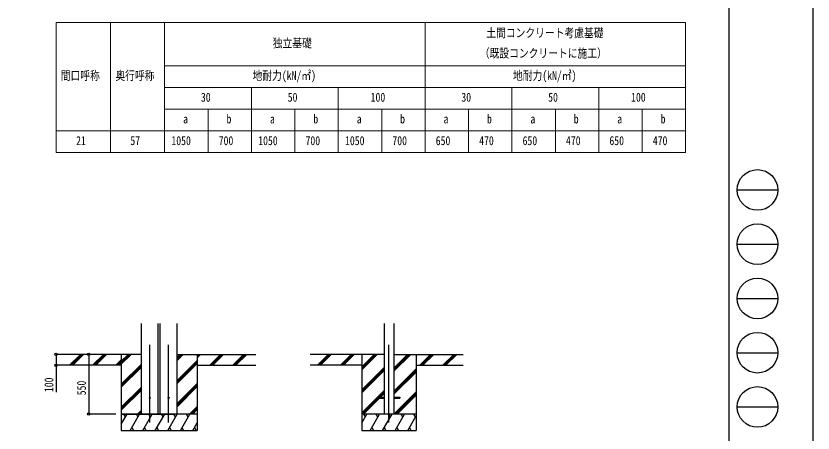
# Model space of a CAD drawing. Units: millimetres, scale not verified. Extents: x -10512 to 10512, y -7425 to 7425.
# Drawn here: x 3167 to 10512, y -3866 to -21 of the extents above; entities that cross this region are included whole.
import ezdxf
from ezdxf.enums import TextEntityAlignment as Align

# ---------------------------------------------------------------- set-up
doc = ezdxf.new("R2010")
doc.units = ezdxf.units.MM
doc.header["$LTSCALE"] = 30
doc.layers.add('0-1_TABLE1', color=7, linetype='Continuous', lineweight=18)
for name, color, linetype in [('0-3_YKK_12', 2, 'Continuous'), ('0-4_YKK_13', 4, 'Continuous'), ('0-5_YKK_A1', 4, 'Continuous'), ('0-6_YKK_D', 6, 'Continuous'), ('0-7_YKK_ZWAK', 7, 'Continuous')]:
    doc.layers.add(name, color=color, linetype=linetype)
doc.styles.add('ＭＳ ゴシック', font='')
doc.styles.get('ＭＳ ゴシック').set_extended_font_data('MS Gothic')

msp = doc.modelspace()

# ---------------------------------------------------------------- linework, layer by layer
at = {"layer": '0-1_TABLE1'}
for p, q in [((3537.73, -80.35), (9337.73, -80.35)), ((3537.73, -80.35), (3537.73, -1280.35)), ((4037.73, -80.35), (4037.73, -1280.35)), ((4537.73, -480.35), (9337.73, -480.35)), ((4537.73, -680.35), (9337.73, -680.35)), ((7737.73, -680.35), (7737.73, -1280.35)), ((8537.73, -680.35), (8537.73, -1280.35)), ((4537.73, -880.35), (9337.73, -880.35)), ((4937.73, -880.35), (4937.73, -1280.35)), ((5737.73, -880.35), (5737.73, -1280.35)), ((6537.73, -880.35), (6537.73, -1280.35)), ((7337.73, -880.35), (7337.73, -1280.35)), ((8137.73, -880.35), (8137.73, -1280.35)), ((8937.73, -880.35), (8937.73, -1280.35))]:
    msp.add_line(p, q, dxfattribs=at)
for points in [[(4537.73, -80.35), (4537.73, -480.35), (4537.73, -1280.35)], [(6937.73, -80.35), (6937.73, -1080.35), (6937.73, -1280.35)], [(9337.73, -80.35), (9337.73, -880.35), (9337.73, -1080.35), (9337.73, -1280.35)], [(5337.73, -680.35), (5337.73, -1080.35), (5337.73, -1280.35)], [(6137.73, -680.35), (6137.73, -1080.35), (6137.73, -1280.35)], [(3537.73, -1080.35), (4537.73, -1080.35), (9337.73, -1080.35)], [(3537.73, -1280.35), (4037.73, -1280.35), (9337.73, -1280.35)]]:
    msp.add_lwpolyline(points, dxfattribs=at)
at = {"layer": '0-3_YKK_12'}
for p, q in [((4400.98, -3767.3), (4400.98, -3051.27)), ((4574.48, -3767.3), (4574.48, -3051.27)), ((6604.63, -3767.3), (6604.63, -3051.27))]:
    msp.add_line(p, q, dxfattribs=at)
at = {"layer": '0-4_YKK_13'}
for p, q in [((6504.63, -3536.25), (6504.63, -3545.25)), ((6504.63, -3536.25), (6559.43, -3536.25)), ((6504.63, -3545.25), (6559.43, -3545.25)), ((6649.83, -3536.25), (6704.63, -3536.25)), ((6649.83, -3545.25), (6704.63, -3545.25)), ((6704.63, -3536.25), (6704.63, -3545.25))]:
    msp.add_line(p, q, dxfattribs=at)
for centre in [(4400.98, -3540.75), (4574.48, -3540.75)]:
    msp.add_circle(centre, 5, dxfattribs=at)
at = {"layer": '0-5_YKK_A1'}
for p, q in [((4323.23, -3690.69), (4323.23, -2855.39)), ((4478.73, -3690.69), (4478.73, -2855.39)), ((4496.73, -3690.69), (4496.73, -2855.39)), ((4652.23, -3690.69), (4652.23, -2855.39)), ((6559.43, -2855.39), (6559.43, -3690.75)), ((6649.83, -2855.39), (6649.83, -3690.75)), ((4323.23, -3140.75), (3596.78, -3140.75)), ((3662.06, -3240.75), (3762.06, -3140.75)), ((3676.2, -3240.75), (3776.2, -3140.75)), ((3690.35, -3240.75), (3790.35, -3140.75)), ((3874.19, -3240.75), (3974.19, -3140.75)), ((3888.34, -3240.75), (3988.34, -3140.75)), ((3902.48, -3240.75), (4002.48, -3140.75)), ((4137.73, -3231.38), (4228.36, -3140.75)), ((4137.73, -3217.23), (4214.22, -3140.75)), ((4137.73, -3203.09), (4200.08, -3140.75)), ((4137.73, -3140.75), (4137.73, -3840.74)), ((4652.23, -3198.24), (4709.73, -3140.75)), ((4652.23, -3184.1), (4695.59, -3140.75)), ((4652.23, -3169.96), (4681.44, -3140.75)), ((4652.23, -3140.75), (5378.68, -3140.75)), ((4837.73, -3140.75), (4837.73, -3840.74)), ((4837.73, -3172.18), (4869.17, -3140.75)), ((4837.73, -3158.04), (4855.02, -3140.75)), ((4837.73, -3143.9), (4840.88, -3140.75)), ((4953.01, -3240.75), (5053.01, -3140.75)), ((4967.15, -3240.75), (5067.16, -3140.75)), ((4981.3, -3240.75), (5081.3, -3140.75)), ((5165.14, -3240.75), (5265.15, -3140.75)), ((5179.29, -3240.75), (5279.29, -3140.75)), ((5193.43, -3240.75), (5293.43, -3140.75)), ((6559.43, -3140.75), (5878.68, -3140.75)), ((5945.37, -3239.34), (6043.96, -3140.75)), ((5958.1, -3240.75), (6058.11, -3140.75)), ((5972.25, -3240.75), (6072.25, -3140.75)), ((6157.5, -3239.34), (6256.1, -3140.75)), ((6170.24, -3240.75), (6270.24, -3140.75)), ((6184.38, -3240.75), (6284.38, -3140.75)), ((6354.63, -3140.75), (6354.63, -3840.74)), ((6354.63, -3282.63), (6496.51, -3140.75)), ((6354.63, -3268.48), (6482.37, -3140.75)), ((6354.63, -3254.34), (6468.23, -3140.75)), ((6649.83, -3295.79), (6804.88, -3140.75)), ((6649.83, -3281.65), (6790.74, -3140.75)), ((6649.83, -3267.51), (6776.6, -3140.75)), ((6649.83, -3140.75), (7287.84, -3140.75)), ((6854.63, -3140.75), (6854.63, -3840.74)), ((6888.73, -3240.75), (6988.73, -3140.75)), ((6902.87, -3240.75), (7002.87, -3140.75)), ((6917.01, -3240.75), (7017.01, -3140.75)), ((7100.86, -3240.75), (7200.86, -3140.75)), ((7115, -3240.75), (7215, -3140.75)), ((7129.14, -3240.75), (7229.14, -3140.75)), ((4086.33, -3240.75), (4137.73, -3189.34)), ((4100.47, -3240.75), (4137.73, -3203.48)), ((4114.61, -3240.75), (4137.73, -3217.63)), ((4137.73, -3415.22), (4323.23, -3229.72)), ((4652.23, -3382.09), (4837.73, -3196.59)), ((4652.23, -3396.23), (4837.73, -3210.73)), ((4652.23, -3410.37), (4837.73, -3224.88)), ((4137.73, -3240.75), (3596.78, -3240.75)), ((4137.73, -3429.36), (4323.23, -3243.87)), ((4137.73, -3443.51), (4323.23, -3258.01)), ((4837.73, -3240.75), (5378.68, -3240.75)), ((6354.63, -3240.75), (5878.68, -3240.75)), ((6354.63, -3466.47), (6559.43, -3261.67)), ((6354.63, -3480.61), (6559.43, -3275.82)), ((6354.63, -3494.76), (6559.43, -3289.96)), ((6649.83, -3479.64), (6854.63, -3274.84)), ((6649.83, -3493.78), (6854.63, -3288.98)), ((6649.83, -3507.92), (6854.63, -3303.13)), ((6854.63, -3240.75), (7287.84, -3240.75)), ((4137.73, -3627.35), (4323.23, -3441.86)), ((4652.23, -3594.22), (4837.73, -3408.72)), ((4652.23, -3608.36), (4837.73, -3422.86)), ((4652.23, -3622.51), (4837.73, -3437.01)), ((4137.73, -3641.5), (4323.23, -3456)), ((4137.73, -3655.64), (4323.23, -3470.14)), ((6354.63, -3678.6), (6559.43, -3473.81)), ((6511.13, -3536.25), (6559.43, -3487.95)), ((6525.27, -3536.25), (6559.43, -3502.09)), ((6650.85, -3690.75), (6854.63, -3486.97)), ((6665, -3690.75), (6854.63, -3501.11)), ((6679.14, -3690.75), (6854.63, -3515.26)), ((6356.63, -3690.75), (6504.63, -3542.75)), ((6370.77, -3690.75), (6516.27, -3545.25)), ((4286.47, -3690.75), (4323.23, -3653.99)), ((4300.61, -3690.75), (4323.23, -3668.13)), ((4767.84, -3690.75), (4837.73, -3620.85)), ((4781.98, -3690.75), (4837.73, -3635)), ((4796.12, -3690.75), (4837.73, -3649.14)), ((4137.73, -3783.77), (4191.44, -3690.74)), ((4837.73, -3690.75), (4137.73, -3690.75)), ((4137.73, -3690.75), (4635.73, -3690.75)), ((4176.44, -3716.73), (4161.44, -3690.74)), ((4220.3, -3840.74), (4306.91, -3690.74)), ((4291.91, -3716.73), (4276.91, -3690.74)), ((4314.75, -3690.75), (4323.23, -3682.27)), ((4335.78, -3840.74), (4422.38, -3690.74)), ((4407.38, -3716.73), (4392.38, -3690.74)), ((4451.25, -3840.74), (4537.85, -3690.74)), ((4522.85, -3716.73), (4507.85, -3690.75)), ((4566.72, -3840.74), (4653.32, -3690.75)), ((4638.32, -3716.73), (4623.32, -3690.74)), ((4682.19, -3840.74), (4768.79, -3690.75)), ((4753.79, -3716.73), (4738.79, -3690.74)), ((6354.63, -3772.89), (6402.06, -3690.74)), ((6854.63, -3690.75), (6354.63, -3690.75)), ((6387.06, -3716.73), (6372.06, -3690.75)), ((6430.93, -3840.74), (6517.53, -3690.74)), ((6502.53, -3716.73), (6487.53, -3690.74)), ((6546.4, -3840.74), (6633, -3690.74)), ((6618, -3716.73), (6603, -3690.75)), ((6661.87, -3840.74), (6748.47, -3690.75)), ((6733.47, -3716.73), (6718.47, -3690.74)), ((6777.34, -3840.74), (6854.63, -3706.87)), ((6848.94, -3716.73), (6833.94, -3690.74)), ((4235.3, -3814.76), (4250.3, -3840.74)), ((4350.77, -3814.77), (4365.77, -3840.74)), ((4466.24, -3814.77), (4481.24, -3840.74)), ((4581.72, -3814.76), (4596.71, -3840.74)), ((4697.18, -3814.77), (4712.18, -3840.74)), ((4797.66, -3840.75), (4837.73, -3771.34)), ((4812.66, -3814.77), (4827.66, -3840.75)), ((6445.93, -3814.77), (6460.92, -3840.74)), ((6561.4, -3814.77), (6576.39, -3840.74)), ((6676.87, -3814.76), (6691.87, -3840.74)), ((6792.34, -3814.77), (6807.34, -3840.74)), ((4137.73, -3840.74), (4837.73, -3840.74)), ((6354.63, -3840.74), (6854.63, -3840.74))]:
    msp.add_line(p, q, dxfattribs=at)
at = {"layer": '0-6_YKK_D'}
for p, q in [((3662.39, -3140.75), (3536.73, -3140.75)), ((3823.67, -3140.75), (3838.73, -3140.75)), ((3837.73, -3140.75), (3837.73, -3690.75)), ((3662.39, -3240.75), (3536.73, -3240.75)), ((4086.73, -3690.75), (3836.73, -3690.75))]:
    msp.add_line(p, q, dxfattribs=at)
msp.add_lwpolyline([(3537.73, -3140.75), (3537.73, -3240.75), (3537.73, -3489.25)], dxfattribs=at)
for centre in [(3537.73, -3140.75), (3837.73, -3140.75), (3537.73, -3240.75), (3837.73, -3690.75)]:
    msp.add_circle(centre, 10.62, dxfattribs=at)
at = {"layer": '0-7_YKK_ZWAK'}
for p, q in [((9737.55, 6937.5), (9737.55, -6312.5)), ((9812.55, -1625), (10187.55, -1625)), ((9812.55, -2125), (10187.55, -2125)), ((9812.55, -2625), (10187.55, -2625)), ((9812.55, -3125), (10187.55, -3125)), ((9812.55, -3625), (10187.55, -3625))]:
    msp.add_line(p, q, dxfattribs=at)
msp.add_lwpolyline([(-10512.5, -7425), (10512.5, -7425), (10512.5, 7425), (-10512.5, 7425)], close=True, dxfattribs=at)
for centre in [(10000.05, -1625), (10000.05, -2125), (10000.05, -2625), (10000.05, -3125), (10000.05, -3625)]:
    msp.add_circle(centre, 187.5, dxfattribs=at)

# ---------------------------------------------------------------- texts
at = {"layer": '0-1_TABLE1', "style": 'ＭＳ ゴシック', "width": 0.8}
for s, p in [('土間コンクリート考慮基礎', (7501.73, -242.85)), ('独立基礎', (5533.73, -336.6)), ('（既設コンクリートに施工）', (7441.73, -430.35)), ('地耐力(kN/㎡)', (5347.73, -636.6)), ('地耐力(kN/㎡)', (7747.73, -636.6)), ('間口呼称', (3580.73, -636.6)), ('奥行呼称', (4083.73, -636.6)), ('30', (4871.73, -836.6)), ('50', (5671.73, -836.6)), ('100', (6435.73, -836.6)), ('30', (7271.73, -836.6)), ('50', (8071.73, -836.6)), ('100', (8835.73, -836.6)), ('a', (4707.73, -1036.6)), ('b', (5107.73, -1036.6)), ('a', (5507.73, -1036.6)), ('b', (5907.73, -1036.6)), ('a', (6307.73, -1036.6)), ('b', (6707.73, -1036.6)), ('a', (7107.73, -1036.6)), ('b', (7507.73, -1036.6)), ('a', (7907.73, -1036.6)), ('b', (8307.73, -1036.6)), ('a', (8707.73, -1036.6)), ('b', (9107.73, -1036.6)), ('21', (3721.73, -1236.6)), ('57', (4221.73, -1236.6)), ('1050', (4599.73, -1236.6)), ('700', (5035.73, -1236.6)), ('1050', (5399.73, -1236.6)), ('700', (5835.73, -1236.6)), ('1050', (6199.73, -1236.6)), ('700', (6635.73, -1236.6)), ('650', (7035.73, -1236.6)), ('470', (7435.73, -1236.6)), ('650', (7835.73, -1236.6)), ('470', (8235.73, -1236.6)), ('650', (8635.73, -1236.6)), ('470', (9035.73, -1236.6))]:
    msp.add_text(s, height=82.48, dxfattribs=at).set_placement(p, align=Align.BOTTOM_LEFT)
at = {"layer": '0-6_YKK_D', "style": 'ＭＳ ゴシック', "width": 0.8}
for s, p in [('100', (3536.73, -3488.25)), ('550', (3836.73, -3517.75))]:
    msp.add_text(s, height=82.48, rotation=90, dxfattribs=at).set_placement(p, align=Align.BOTTOM_LEFT)

doc.saveas('drawing.dxf')
